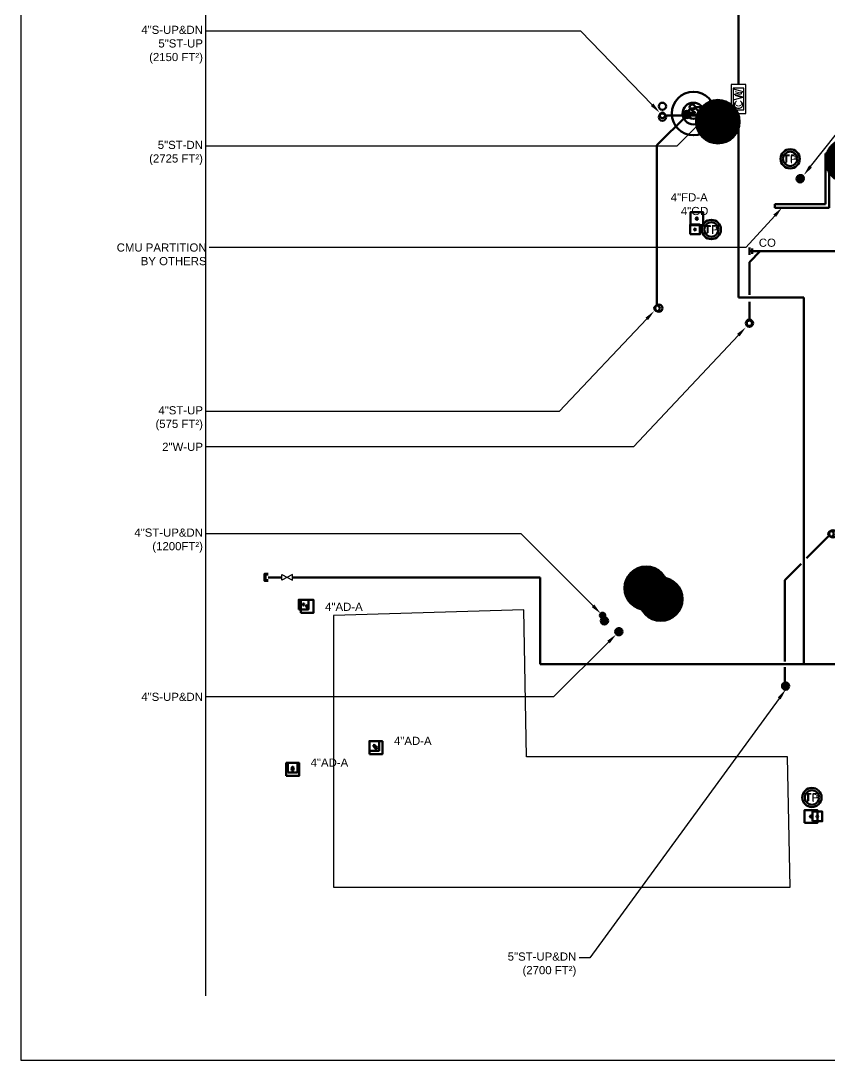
# Model space of a CAD drawing. Extents: x -3956 to 1666, y -2601 to 1886.
# Drawn here: x -3700 to -2808, y -2601 to -1454 of the extents above; entities that cross this region are included whole.
import ezdxf
from ezdxf.enums import TextEntityAlignment as Align

# ---------------------------------------------------------------- set-up
doc = ezdxf.new("R2010")
doc.units = 0
doc.header["$LTSCALE"] = 36
doc.header["$MEASUREMENT"] = 0
doc.linetypes.add('VENT', pattern=[0.3, 0.2, -0.1])
doc.layers.add('G-ANNO-TEXT', color=70, linetype='Continuous')
for name, color, linetype, lineweight in [('P-CW-N', 4, 'Continuous', 60), ('P-CW-N @ 128', 4, 'Continuous', 60), ('P-CW-N @ 96', 4, 'Continuous', 60), ('P-EQMT-N', 3, 'Continuous', 60), ('P-OFD-N', 2, 'Continuous', 60), ('P-OFD-N @ 128', 2, 'Continuous', 60), ('P-OFD-N @ 96', 2, 'Continuous', 60), ('P-SAN-N', 6, 'Continuous', 60), ('P-SAN-N @ 1 (1)', 6, 'Continuous', 60), ('P-SAN-N @ 1 (2)', 6, 'Continuous', 60), ('P-SAN-N @ 12', 6, 'Continuous', 60), ('P-SAN-N @ 128', 6, 'Continuous', 60), ('P-SAN-N @ 16', 6, 'Continuous', 60), ('P-SAN-N @ 192', 6, 'Continuous', 60), ('P-SAN-N @ 2', 6, 'Continuous', 60), ('P-SAN-N @ 24', 6, 'Continuous', 60), ('P-SAN-N @ 384', 6, 'Continuous', 60), ('P-SAN-N @ 4', 6, 'Continuous', 60), ('P-SAN-N @ 48', 6, 'Continuous', 60), ('P-SAN-N @ 64', 6, 'Continuous', 60), ('P-SAN-N @ 768', 6, 'Continuous', 60), ('P-SAN-N @ 8', 6, 'Continuous', 60), ('P-SAN-N @ 96', 6, 'Continuous', 60), ('P-SANV-N', 5, 'VENT', 60), ('P-SANV-N @ 1 (1)', 5, 'VENT', 60), ('P-SANV-N @ 1 (2)', 5, 'VENT', 60), ('P-SANV-N @ 12', 5, 'VENT', 60), ('P-SANV-N @ 128', 5, 'VENT', 60), ('P-SANV-N @ 16', 5, 'VENT', 60), ('P-SANV-N @ 192', 5, 'VENT', 60), ('P-SANV-N @ 2', 5, 'VENT', 60), ('P-SANV-N @ 24', 5, 'VENT', 60), ('P-SANV-N @ 384', 5, 'VENT', 60), ('P-SANV-N @ 4', 5, 'VENT', 60), ('P-SANV-N @ 48', 5, 'VENT', 60), ('P-SANV-N @ 64', 5, 'VENT', 60), ('P-SANV-N @ 768', 5, 'VENT', 60), ('P-SANV-N @ 8', 5, 'VENT', 60), ('P-SANV-N @ 96', 5, 'VENT', 60), ('P-STRM-N', 2, 'Continuous', 60), ('P-STRM-N @ 1 (1)', 2, 'Continuous', 60), ('P-STRM-N @ 1 (2)', 2, 'Continuous', 60), ('P-STRM-N @ 12', 2, 'Continuous', 60), ('P-STRM-N @ 128', 2, 'Continuous', 60), ('P-STRM-N @ 16', 2, 'Continuous', 60), ('P-STRM-N @ 192', 2, 'Continuous', 60), ('P-STRM-N @ 2', 2, 'Continuous', 60), ('P-STRM-N @ 24', 2, 'Continuous', 60), ('P-STRM-N @ 384', 2, 'Continuous', 60), ('P-STRM-N @ 4', 2, 'Continuous', 60), ('P-STRM-N @ 48', 2, 'Continuous', 60), ('P-STRM-N @ 64', 2, 'Continuous', 60), ('P-STRM-N @ 768', 2, 'Continuous', 60), ('P-STRM-N @ 8', 2, 'Continuous', 60), ('P-STRM-N @ 96', 2, 'Continuous', 60)]:
    doc.layers.add(name, color=color, linetype=linetype, lineweight=lineweight)
doc.styles.add('Arial', font='arial.ttf')

# ---------------------------------------------------------------- blocks, each defined once
blk = doc.blocks.new('*U17')
at = {"linetype": 'Continuous'}
blk.add_lwpolyline([(-0.0556, -0.0556), (0.0556, -0.0556), (0.0556, 0.0556), (-0.0556, 0.0556)], close=True, dxfattribs=at)
at = {"color": 7, "linetype": 'Continuous'}
blk.add_circle((0, 0), 0.01, dxfattribs=at)
blk = doc.blocks.new('*U1381')
at = {"layer": 'P-SAN-N @ 128', "xscale": 128, "yscale": 128, "zscale": 128}
blk.add_blockref('*U17', (-2828, -2332.3), dxfattribs=at)
at = {"layer": 'P-SAN-N @ 96', "xscale": 96, "yscale": 96, "zscale": 96}
blk.add_blockref('*U17', (-2821, -2332.3), dxfattribs=at)
blk = doc.blocks.new('*U1382')
at = {"layer": 'P-STRM-N @ 128', "xscale": 128, "yscale": 128, "zscale": 128}
blk.add_blockref('*U17', (-3308, -2256.3), dxfattribs=at)
at = {"layer": 'P-STRM-N @ 96', "xscale": 96, "yscale": 96, "zscale": 96}
blk.add_blockref('*U17', (-3310, -2254.3), dxfattribs=at)
blk = doc.blocks.new('*U1383')
at = {"layer": 'P-STRM-N @ 128', "xscale": 128, "yscale": 128, "zscale": 128}
blk.add_blockref('*U17', (-3400, -2280.3), dxfattribs=at)
at = {"layer": 'P-STRM-N @ 96', "xscale": 96, "yscale": 96, "zscale": 96}
blk.add_blockref('*U17', (-3400, -2278.3), dxfattribs=at)
blk = doc.blocks.new('*U21')
blk.add_circle((0, 0), 0.0312)
blk = doc.blocks.new('*U1404')
at = {"layer": 'P-STRM-N @ 128', "xscale": 128, "yscale": 128, "zscale": 128}
blk.add_blockref('*U21', (-2992, -1560.3), dxfattribs=at)
at = {"layer": 'P-STRM-N @ 96', "xscale": 96, "yscale": 96, "zscale": 96}
blk.add_blockref('*U21', (-2992, -1558.3), dxfattribs=at)
blk = doc.blocks.new('*U24')
h = blk.add_hatch()
h.set_pattern_fill('ANSI31', color=256, scale=0.025, angle=135)
edge = h.paths.add_edge_path()
edge.add_arc((0, 0), 0.0313, 0, 360)
blk.add_circle((0, 0), 0.0312)
blk = doc.blocks.new('*U1405')
at = {"layer": 'P-STRM-N @ 128', "xscale": 128, "yscale": 128, "zscale": 128}
blk.add_blockref('*U24', (-2940, -1560.3), dxfattribs=at)
at = {"layer": 'P-STRM-N @ 96', "xscale": 96, "yscale": 96, "zscale": 96}
blk.add_blockref('*U24', (-2941, -1558.3), dxfattribs=at)
blk = doc.blocks.new('*U1408')
at = {"layer": 'P-SAN-N @ 128', "xscale": 128, "yscale": 128, "zscale": 128}
blk.add_blockref('*U17', (-2954, -1672.3), dxfattribs=at)
at = {"layer": 'P-SAN-N @ 96', "xscale": 96, "yscale": 96, "zscale": 96}
blk.add_blockref('*U17', (-2956, -1684.3), dxfattribs=at)
blk = doc.blocks.new('*U1421')
at = {"layer": 'P-SAN-N @ 128', "xscale": 128, "yscale": 128, "zscale": 128}
blk.add_blockref('*U24', (-2840, -1628.3), dxfattribs=at)
at = {"layer": 'P-SAN-N @ 96', "xscale": 96, "yscale": 96, "zscale": 96}
blk.add_blockref('*U24', (-2839, -1627.3), dxfattribs=at)
blk = doc.blocks.new('*U26')
at = {"linetype": 'Continuous'}
blk.add_circle((0, 0), 0.0829, dxfattribs=at)
at = {"layer": 'G-ANNO-TEXT', "linetype": 'Continuous', "style": 'Arial'}
blk.add_text('TP', height=0.07812, dxfattribs=at).set_placement((0, 0), align=Align.MIDDLE)
blk = doc.blocks.new('*U1426')
at = {"layer": 'P-SAN-N @ 128', "xscale": 128, "yscale": 128, "zscale": 128}
blk.add_blockref('*U26', (-2938, -1684.3), dxfattribs=at)
at = {"layer": 'P-SAN-N @ 96', "xscale": 96, "yscale": 96, "zscale": 96}
blk.add_blockref('*U26', (-2938, -1684.3), dxfattribs=at)
blk = doc.blocks.new('*U1436')
at = {"layer": 'P-SAN-N @ 128', "xscale": 128, "yscale": 128, "zscale": 128}
blk.add_blockref('*U26', (-2827, -2311.3), dxfattribs=at)
at = {"layer": 'P-SAN-N @ 96', "xscale": 96, "yscale": 96, "zscale": 96}
blk.add_blockref('*U26', (-2827, -2311.3), dxfattribs=at)
blk = doc.blocks.new('*U1447')
at = {"layer": 'P-SAN-N @ 128', "xscale": 128, "yscale": 128, "zscale": 128}
blk.add_blockref('*U26', (-2851, -1606.3), dxfattribs=at)
at = {"layer": 'P-SAN-N @ 96', "xscale": 96, "yscale": 96, "zscale": 96}
blk.add_blockref('*U26', (-2851, -1606.3), dxfattribs=at)
blk = doc.blocks.new('*U1458')
at = {"layer": 'P-STRM-N @ 128', "xscale": 128, "yscale": 128, "zscale": 128}
blk.add_blockref('*U17', (-3384, -2100.3), dxfattribs=at)
at = {"layer": 'P-STRM-N @ 96', "xscale": 96, "yscale": 96, "zscale": 96}
blk.add_blockref('*U17', (-3388, -2098.3), dxfattribs=at)
blk = doc.blocks.new('*U29')
blk.add_lwpolyline([(0, -0.03125), (0.03125, -0.03125), (0.03125, 0.03125), (0, 0.03125)])
blk = doc.blocks.new('*U1460')
at = {"layer": 'P-CW-N @ 128', "xscale": 128, "yscale": 128, "zscale": 128, "rotation": 180}
blk.add_blockref('*U29', (-3427, -2068.3), dxfattribs=at)
at = {"layer": 'P-CW-N @ 96', "xscale": 96, "yscale": 96, "zscale": 96, "rotation": 180}
blk.add_blockref('*U29', (-3427, -2068.3), dxfattribs=at)
blk = doc.blocks.new('*U35')
at = {"layer": 'DEFPOINTS'}
blk.add_lwpolyline([(-0.125, -0.0625), (0.125, -0.0625), (0.125, 0.0625), (-0.125, 0.0625)], close=True, dxfattribs=at)
at = {"style": 'Arial'}
blk.add_text('CW', height=0.07812, dxfattribs=at).set_placement((0, 0), align=Align.MIDDLE)
blk = doc.blocks.new('*U1464')
at = {"layer": 'P-CW-N @ 128', "xscale": 128, "yscale": 128, "zscale": 128, "rotation": 90}
blk.add_blockref('*U35', (-2908, -1540.3), dxfattribs=at)
at = {"layer": 'P-CW-N @ 96', "xscale": 96, "yscale": 96, "zscale": 96, "rotation": 90}
blk.add_blockref('*U35', (-2908, -1540.3), dxfattribs=at)
blk = doc.blocks.new('*U1484')
at = {"layer": 'P-OFD-N @ 128', "xscale": 128, "yscale": 128, "zscale": 128}
blk.add_blockref('*U21', (-2804, -2020.3), dxfattribs=at)
at = {"layer": 'P-OFD-N @ 96', "xscale": 96, "yscale": 96, "zscale": 96}
blk.add_blockref('*U21', (-2806, -2020.3), dxfattribs=at)
blk = doc.blocks.new('*U7')
blk.add_circle((0, 0), 0.0312)
blk = doc.blocks.new('*U1486')
at = {"layer": 'P-STRM-N @ 128', "xscale": 128, "yscale": 128, "zscale": 128}
blk.add_blockref('*U7', (-2996, -1771.2), dxfattribs=at)
at = {"layer": 'P-STRM-N @ 96', "xscale": 96, "yscale": 96, "zscale": 96}
blk.add_blockref('*U7', (-2998, -1771.3), dxfattribs=at)
blk = doc.blocks.new('*U25')
h = blk.add_hatch()
h.set_pattern_fill('ANSI31', color=256, scale=0.025, angle=135)
edge = h.paths.add_edge_path()
edge.add_arc((0, 0), 0.0313, 0, 360)
blk.add_circle((0, 0), 0.0312)
blk = doc.blocks.new('*U1487')
at = {"layer": 'P-STRM-N @ 1 (1)'}
blk.add_blockref('*U25', (-3009.8, -2080.3), dxfattribs=at)
at = {"layer": 'P-STRM-N @ 1 (2)'}
blk.add_blockref('*U25', (-3009.8, -2080.3), dxfattribs=at)
at = {"layer": 'P-STRM-N @ 12', "xscale": 12, "yscale": 12, "zscale": 12}
blk.add_blockref('*U25', (-3009.8, -2080.3), dxfattribs=at)
at = {"layer": 'P-STRM-N @ 128', "xscale": 128, "yscale": 128, "zscale": 128}
blk.add_blockref('*U25', (-3056, -2116.3), dxfattribs=at)
at = {"layer": 'P-STRM-N @ 16', "xscale": 16, "yscale": 16, "zscale": 16}
blk.add_blockref('*U25', (-3009.8, -2080.3), dxfattribs=at)
at = {"layer": 'P-STRM-N @ 192', "xscale": 192, "yscale": 192, "zscale": 192}
blk.add_blockref('*U25', (-3009.8, -2080.3), dxfattribs=at)
at = {"layer": 'P-STRM-N @ 2', "xscale": 2, "yscale": 2, "zscale": 2}
blk.add_blockref('*U25', (-3009.8, -2080.3), dxfattribs=at)
at = {"layer": 'P-STRM-N @ 24', "xscale": 24, "yscale": 24, "zscale": 24}
blk.add_blockref('*U25', (-3009.8, -2080.3), dxfattribs=at)
at = {"layer": 'P-STRM-N @ 384', "xscale": 384, "yscale": 384, "zscale": 384}
blk.add_blockref('*U25', (-3009.8, -2080.3), dxfattribs=at)
at = {"layer": 'P-STRM-N @ 4', "xscale": 4, "yscale": 4, "zscale": 4}
blk.add_blockref('*U25', (-3009.8, -2080.3), dxfattribs=at)
at = {"layer": 'P-STRM-N @ 48', "xscale": 48, "yscale": 48, "zscale": 48}
blk.add_blockref('*U25', (-3009.8, -2080.3), dxfattribs=at)
at = {"layer": 'P-STRM-N @ 64', "xscale": 64, "yscale": 64, "zscale": 64}
blk.add_blockref('*U25', (-3009.8, -2080.3), dxfattribs=at)
at = {"layer": 'P-STRM-N @ 768', "xscale": 768, "yscale": 768, "zscale": 768}
blk.add_blockref('*U25', (-3009.8, -2080.3), dxfattribs=at)
at = {"layer": 'P-STRM-N @ 8', "xscale": 8, "yscale": 8, "zscale": 8}
blk.add_blockref('*U25', (-3009.8, -2080.3), dxfattribs=at)
at = {"layer": 'P-STRM-N @ 96', "xscale": 96, "yscale": 96, "zscale": 96}
blk.add_blockref('*U25', (-3058, -2110.3), dxfattribs=at)
blk = doc.blocks.new('*U1491')
at = {"layer": 'P-OFD-N @ 128', "xscale": 128, "yscale": 128, "zscale": 128}
blk.add_blockref('*U24', (-2856, -2188.3), dxfattribs=at)
at = {"layer": 'P-OFD-N @ 96', "xscale": 96, "yscale": 96, "zscale": 96}
blk.add_blockref('*U24', (-2857, -2188.3), dxfattribs=at)
blk = doc.blocks.new('*U1493')
at = {"layer": 'P-SAN-N @ 1 (1)'}
blk.add_blockref('*U25', (-2993.8, -2092.3), dxfattribs=at)
at = {"layer": 'P-SAN-N @ 1 (2)'}
blk.add_blockref('*U25', (-2993.8, -2092.3), dxfattribs=at)
at = {"layer": 'P-SAN-N @ 12', "xscale": 12, "yscale": 12, "zscale": 12}
blk.add_blockref('*U25', (-2993.8, -2092.3), dxfattribs=at)
at = {"layer": 'P-SAN-N @ 128', "xscale": 128, "yscale": 128, "zscale": 128}
blk.add_blockref('*U25', (-3040, -2128.3), dxfattribs=at)
at = {"layer": 'P-SAN-N @ 16', "xscale": 16, "yscale": 16, "zscale": 16}
blk.add_blockref('*U25', (-2993.8, -2092.3), dxfattribs=at)
at = {"layer": 'P-SAN-N @ 192', "xscale": 192, "yscale": 192, "zscale": 192}
blk.add_blockref('*U25', (-2993.8, -2092.3), dxfattribs=at)
at = {"layer": 'P-SAN-N @ 2', "xscale": 2, "yscale": 2, "zscale": 2}
blk.add_blockref('*U25', (-2993.8, -2092.3), dxfattribs=at)
at = {"layer": 'P-SAN-N @ 24', "xscale": 24, "yscale": 24, "zscale": 24}
blk.add_blockref('*U25', (-2993.8, -2092.3), dxfattribs=at)
at = {"layer": 'P-SAN-N @ 384', "xscale": 384, "yscale": 384, "zscale": 384}
blk.add_blockref('*U25', (-2993.8, -2092.3), dxfattribs=at)
at = {"layer": 'P-SAN-N @ 4', "xscale": 4, "yscale": 4, "zscale": 4}
blk.add_blockref('*U25', (-2993.8, -2092.3), dxfattribs=at)
at = {"layer": 'P-SAN-N @ 48', "xscale": 48, "yscale": 48, "zscale": 48}
blk.add_blockref('*U25', (-2993.8, -2092.3), dxfattribs=at)
at = {"layer": 'P-SAN-N @ 64', "xscale": 64, "yscale": 64, "zscale": 64}
blk.add_blockref('*U25', (-2993.8, -2092.3), dxfattribs=at)
at = {"layer": 'P-SAN-N @ 768', "xscale": 768, "yscale": 768, "zscale": 768}
blk.add_blockref('*U25', (-2993.8, -2092.3), dxfattribs=at)
at = {"layer": 'P-SAN-N @ 8', "xscale": 8, "yscale": 8, "zscale": 8}
blk.add_blockref('*U25', (-2993.8, -2092.3), dxfattribs=at)
at = {"layer": 'P-SAN-N @ 96', "xscale": 96, "yscale": 96, "zscale": 96}
blk.add_blockref('*U25', (-3040, -2128.3), dxfattribs=at)
blk = doc.blocks.new('*U1495')
at = {"layer": 'P-SAN-N @ 128', "xscale": 128, "yscale": 128, "zscale": 128}
blk.add_blockref('*U7', (-2896, -1787.8), dxfattribs=at)
at = {"layer": 'P-SAN-N @ 96', "xscale": 96, "yscale": 96, "zscale": 96}
blk.add_blockref('*U7', (-2896, -1787.8), dxfattribs=at)
blk = doc.blocks.new('Pipe-Plan')
for p, q in [((-0.09375, -0.03125), (-0.09375, 0.03125)), ((-0.09375, 0), (0, 0))]:
    blk.add_line(p, q)
blk = doc.blocks.new('*U1496')
at = {"layer": 'P-SAN-N @ 128', "xscale": 128, "yscale": 128, "zscale": 128}
blk.add_blockref('Pipe-Plan', (-2884, -1708.3), dxfattribs=at)
at = {"layer": 'P-SAN-N @ 96', "xscale": 96, "yscale": 96, "zscale": 96}
blk.add_blockref('Pipe-Plan', (-2884, -1708.3), dxfattribs=at)
blk = doc.blocks.new('*U1516')
at = {"layer": 'P-SANV-N @ 1 (1)'}
blk.add_blockref('*U25', (-2788, -1608.3), dxfattribs=at)
at = {"layer": 'P-SANV-N @ 1 (2)'}
blk.add_blockref('*U25', (-2788, -1608.3), dxfattribs=at)
at = {"layer": 'P-SANV-N @ 12', "xscale": 12, "yscale": 12, "zscale": 12}
blk.add_blockref('*U25', (-2788, -1608.3), dxfattribs=at)
at = {"layer": 'P-SANV-N @ 128', "xscale": 128, "yscale": 128, "zscale": 128}
blk.add_blockref('*U25', (-2788, -1608.3), dxfattribs=at)
at = {"layer": 'P-SANV-N @ 16', "xscale": 16, "yscale": 16, "zscale": 16}
blk.add_blockref('*U25', (-2788, -1608.3), dxfattribs=at)
at = {"layer": 'P-SANV-N @ 192', "xscale": 192, "yscale": 192, "zscale": 192}
blk.add_blockref('*U25', (-2788, -1608.3), dxfattribs=at)
at = {"layer": 'P-SANV-N @ 2', "xscale": 2, "yscale": 2, "zscale": 2}
blk.add_blockref('*U25', (-2788, -1608.3), dxfattribs=at)
at = {"layer": 'P-SANV-N @ 24', "xscale": 24, "yscale": 24, "zscale": 24}
blk.add_blockref('*U25', (-2788, -1608.3), dxfattribs=at)
at = {"layer": 'P-SANV-N @ 384', "xscale": 384, "yscale": 384, "zscale": 384}
blk.add_blockref('*U25', (-2788, -1608.3), dxfattribs=at)
at = {"layer": 'P-SANV-N @ 4', "xscale": 4, "yscale": 4, "zscale": 4}
blk.add_blockref('*U25', (-2788, -1608.3), dxfattribs=at)
at = {"layer": 'P-SANV-N @ 48', "xscale": 48, "yscale": 48, "zscale": 48}
blk.add_blockref('*U25', (-2788, -1608.3), dxfattribs=at)
at = {"layer": 'P-SANV-N @ 64', "xscale": 64, "yscale": 64, "zscale": 64}
blk.add_blockref('*U25', (-2788, -1608.3), dxfattribs=at)
at = {"layer": 'P-SANV-N @ 768', "xscale": 768, "yscale": 768, "zscale": 768}
blk.add_blockref('*U25', (-2788, -1608.3), dxfattribs=at)
at = {"layer": 'P-SANV-N @ 8', "xscale": 8, "yscale": 8, "zscale": 8}
blk.add_blockref('*U25', (-2788, -1608.3), dxfattribs=at)
at = {"layer": 'P-SANV-N @ 96', "xscale": 96, "yscale": 96, "zscale": 96}
blk.add_blockref('*U25', (-2788, -1609.3), dxfattribs=at)
blk = doc.blocks.new('*U1535')
at = {"layer": 'P-SAN-N @ 1 (1)', "rotation": 180}
blk.add_blockref('*U7', (-2957.8, -1556.3), dxfattribs=at)
at = {"layer": 'P-SAN-N @ 1 (2)', "rotation": 180}
blk.add_blockref('*U7', (-2957.8, -1556.3), dxfattribs=at)
at = {"layer": 'P-SAN-N @ 12', "xscale": 12, "yscale": 12, "zscale": 12, "rotation": 180}
blk.add_blockref('*U7', (-2957.8, -1556.3), dxfattribs=at)
at = {"layer": 'P-SAN-N @ 128', "xscale": 128, "yscale": 128, "zscale": 128, "rotation": 180}
blk.add_blockref('*U7', (-2992, -1548.3), dxfattribs=at)
at = {"layer": 'P-SAN-N @ 16', "xscale": 16, "yscale": 16, "zscale": 16, "rotation": 180}
blk.add_blockref('*U7', (-2957.8, -1556.3), dxfattribs=at)
at = {"layer": 'P-SAN-N @ 192', "xscale": 192, "yscale": 192, "zscale": 192, "rotation": 180}
blk.add_blockref('*U7', (-2957.8, -1556.3), dxfattribs=at)
at = {"layer": 'P-SAN-N @ 2', "xscale": 2, "yscale": 2, "zscale": 2, "rotation": 180}
blk.add_blockref('*U7', (-2957.8, -1556.3), dxfattribs=at)
at = {"layer": 'P-SAN-N @ 24', "xscale": 24, "yscale": 24, "zscale": 24, "rotation": 180}
blk.add_blockref('*U7', (-2957.8, -1556.3), dxfattribs=at)
at = {"layer": 'P-SAN-N @ 384', "xscale": 384, "yscale": 384, "zscale": 384, "rotation": 180}
blk.add_blockref('*U7', (-2957.8, -1556.3), dxfattribs=at)
at = {"layer": 'P-SAN-N @ 4', "xscale": 4, "yscale": 4, "zscale": 4, "rotation": 180}
blk.add_blockref('*U7', (-2957.8, -1556.3), dxfattribs=at)
at = {"layer": 'P-SAN-N @ 48', "xscale": 48, "yscale": 48, "zscale": 48, "rotation": 180}
blk.add_blockref('*U7', (-2957.8, -1556.3), dxfattribs=at)
at = {"layer": 'P-SAN-N @ 64', "xscale": 64, "yscale": 64, "zscale": 64, "rotation": 180}
blk.add_blockref('*U7', (-2957.8, -1556.3), dxfattribs=at)
at = {"layer": 'P-SAN-N @ 768', "xscale": 768, "yscale": 768, "zscale": 768, "rotation": 180}
blk.add_blockref('*U7', (-2957.8, -1556.3), dxfattribs=at)
at = {"layer": 'P-SAN-N @ 8', "xscale": 8, "yscale": 8, "zscale": 8, "rotation": 180}
blk.add_blockref('*U7', (-2957.8, -1556.3), dxfattribs=at)
at = {"layer": 'P-SAN-N @ 96', "xscale": 96, "yscale": 96, "zscale": 96, "rotation": 180}
blk.add_blockref('*U7', (-2959, -1549.3), dxfattribs=at)
blk = doc.blocks.new('*U1541')
at = {"layer": 'P-SAN-N @ 1 (1)', "rotation": 180}
blk.add_blockref('*U25', (-2930.8, -1565.3), dxfattribs=at)
at = {"layer": 'P-SAN-N @ 1 (2)', "rotation": 180}
blk.add_blockref('*U25', (-2930.8, -1565.3), dxfattribs=at)
at = {"layer": 'P-SAN-N @ 12', "xscale": 12, "yscale": 12, "zscale": 12, "rotation": 180}
blk.add_blockref('*U25', (-2930.8, -1565.3), dxfattribs=at)
at = {"layer": 'P-SAN-N @ 128', "xscale": 128, "yscale": 128, "zscale": 128, "rotation": 180}
blk.add_blockref('*U25', (-2965, -1557.3), dxfattribs=at)
at = {"layer": 'P-SAN-N @ 16', "xscale": 16, "yscale": 16, "zscale": 16, "rotation": 180}
blk.add_blockref('*U25', (-2930.8, -1565.3), dxfattribs=at)
at = {"layer": 'P-SAN-N @ 192', "xscale": 192, "yscale": 192, "zscale": 192, "rotation": 180}
blk.add_blockref('*U25', (-2930.8, -1565.3), dxfattribs=at)
at = {"layer": 'P-SAN-N @ 2', "xscale": 2, "yscale": 2, "zscale": 2, "rotation": 180}
blk.add_blockref('*U25', (-2930.8, -1565.3), dxfattribs=at)
at = {"layer": 'P-SAN-N @ 24', "xscale": 24, "yscale": 24, "zscale": 24, "rotation": 180}
blk.add_blockref('*U25', (-2930.8, -1565.3), dxfattribs=at)
at = {"layer": 'P-SAN-N @ 384', "xscale": 384, "yscale": 384, "zscale": 384, "rotation": 180}
blk.add_blockref('*U25', (-2930.8, -1565.3), dxfattribs=at)
at = {"layer": 'P-SAN-N @ 4', "xscale": 4, "yscale": 4, "zscale": 4, "rotation": 180}
blk.add_blockref('*U25', (-2930.8, -1565.3), dxfattribs=at)
at = {"layer": 'P-SAN-N @ 48', "xscale": 48, "yscale": 48, "zscale": 48, "rotation": 180}
blk.add_blockref('*U25', (-2930.8, -1565.3), dxfattribs=at)
at = {"layer": 'P-SAN-N @ 64', "xscale": 64, "yscale": 64, "zscale": 64, "rotation": 180}
blk.add_blockref('*U25', (-2930.8, -1565.3), dxfattribs=at)
at = {"layer": 'P-SAN-N @ 768', "xscale": 768, "yscale": 768, "zscale": 768, "rotation": 180}
blk.add_blockref('*U25', (-2930.8, -1565.3), dxfattribs=at)
at = {"layer": 'P-SAN-N @ 8', "xscale": 8, "yscale": 8, "zscale": 8, "rotation": 180}
blk.add_blockref('*U25', (-2930.8, -1565.3), dxfattribs=at)
at = {"layer": 'P-SAN-N @ 96', "xscale": 96, "yscale": 96, "zscale": 96, "rotation": 180}
blk.add_blockref('*U25', (-2932, -1558.3), dxfattribs=at)

msp = doc.modelspace()

# ---------------------------------------------------------------- linework, layer by layer
at = {"linetype": 'Continuous'}
msp.add_lwpolyline([(-3412, -2071.3), (-3412, -2065.3), (-3400, -2071.3), (-3400, -2065.3), (-3412, -2071.3)], dxfattribs=at)
at = {"layer": 'DEFPOINTS'}
for p, q in [((-3700, -369.3), (-3700, -2601.3)), ((-3496, -586.3), (-3496, -2530.3)), ((-3145, -2104.3), (-3355, -2110.3)), ((-3355, -2110.3), (-3355, -2410.3)), ((-3142, -2266.3), (-3145, -2104.3)), ((-2854, -2266.3), (-3142, -2266.3)), ((-2851, -2410.3), (-2854, -2266.3)), ((-3355, -2410.3), (-2851, -2410.3)), ((-3700, -2601.3), (-664, -2601.3))]:
    msp.add_line(p, q, dxfattribs=at)
at = {"layer": 'G-ANNO-TEXT'}
for points in [[(-3003.3, -1546.6), (-3082, -1465.3), (-3496, -1465.3)], [(-2828.5, -1614.9), (-2744, -1508.3), (-2496, -1508.3)], [(-2952.5, -1568.7), (-2976, -1592.3), (-3496, -1592.3)], [(-2868.1, -1669.1), (-2900, -1704.3), (-3492, -1704.3)], [(-3009.2, -1783), (-3106, -1885.3), (-3496, -1885.3)], [(-2908.2, -1801), (-3024, -1924.3), (-3496, -1924.3)], [(-3068.5, -2099.8), (-3148, -2020.3), (-3496, -2020.3)], [(-3051.5, -2139.7), (-3112, -2200.3), (-3496, -2200.3)], [(-2863.1, -2202), (-3072, -2488.3), (-3084, -2488.3)]]:
    msp.add_lwpolyline(points, dxfattribs=at)
for points in [[(-3001.9, -1545.2), (-2995, -1555.3), (-3004.8, -1548)], [(-2953.9, -1567.3), (-2944, -1560.3), (-2951.1, -1570.2)], [(-2827, -1616.1), (-2836, -1624.3), (-2830.1, -1613.6)], [(-2869.6, -1667.8), (-2860, -1660.3), (-2866.6, -1670.5)], [(-3010.7, -1781.6), (-3001, -1774.3), (-3007.8, -1784.3)], [(-2909.7, -1799.6), (-2900, -1792.3), (-2906.8, -1802.4)], [(-3067.1, -2098.4), (-3060, -2108.3), (-3069.9, -2101.2)], [(-3052.9, -2138.3), (-3043, -2131.3), (-3050.1, -2141.2)], [(-2864.7, -2200.8), (-2856, -2192.3), (-2861.5, -2203.1)]]:
    msp.add_solid(points, dxfattribs=at)
at = {"layer": 'P-CW-N'}
for p, q in [((-2908, -1524.3), (-2908, -1135.3)), ((-2908, -1556.3), (-2908, -1759.3)), ((-2908, -1759.3), (-2836, -1759.3)), ((-2836, -1759.3), (-2836, -2164.3)), ((-3412, -2068.3), (-3427, -2068.3)), ((-3127, -2068.3), (-3400, -2068.3)), ((-3127, -2164.3), (-3127, -2068.3)), ((-3127, -2164.3), (-1836, -2164.3))]:
    msp.add_line(p, q, dxfattribs=at)
at = {"layer": 'P-EQMT-N'}
for p, q in [((-2812, -1600.3), (-2812, -1656.3)), ((-2808, -1600.3), (-2812, -1600.3)), ((-2808, -1600.3), (-2808, -1660.3)), ((-2812, -1656.3), (-2868, -1656.3)), ((-2868, -1656.3), (-2868, -1660.3)), ((-2808, -1660.3), (-2868, -1660.3))]:
    msp.add_line(p, q, dxfattribs=at)
at = {"layer": 'P-OFD-N'}
for p, q in [((-2833, -2047.3), (-2809, -2023.3)), ((-2857, -2071.3), (-2839, -2053.3)), ((-2857, -2161.3), (-2857, -2071.3)), ((-2857, -2185.3), (-2857, -2167.3))]:
    msp.add_line(p, q, dxfattribs=at)
at = {"layer": 'P-SAN-N'}
for p, q in [((-2956, -1549.3), (-2941, -1549.3)), ((-2935, -1555.3), (-2941, -1549.3)), ((-2896, -1720.3), (-2884, -1708.3)), ((-2884, -1708.3), (-2755, -1708.3)), ((-2896, -1756.3), (-2896, -1720.3)), ((-2896, -1764.3), (-2896, -1784.3))]:
    msp.add_line(p, q, dxfattribs=at)
at = {"layer": 'P-STRM-N'}
for p, q in [((-2998, -1591.3), (-2965, -1558.3)), ((-2989, -1558.3), (-2944, -1558.3)), ((-2998, -1768.3), (-2998, -1591.3))]:
    msp.add_line(p, q, dxfattribs=at)

# ---------------------------------------------------------------- block references
at = {"layer": 'P-CW-N'}
for name in ['*U1464', '*U1460']:
    msp.add_blockref(name, (0, 0), dxfattribs=at)
at = {"layer": 'P-OFD-N'}
for name in ['*U1484', '*U1491']:
    msp.add_blockref(name, (0, 0), dxfattribs=at)
at = {"layer": 'P-SAN-N'}
for name in ['*U1535', '*U1541', '*U1447', '*U1421', '*U1408', '*U1426', '*U1496', '*U1495', '*U1493', '*U1436', '*U1381']:
    msp.add_blockref(name, (0, 0), dxfattribs=at)
at = {"layer": 'P-SANV-N'}
msp.add_blockref('*U1516', (0, 0), dxfattribs=at)
at = {"layer": 'P-STRM-N'}
for name in ['*U1404', '*U1405', '*U1486', '*U1487', '*U1458', '*U1382', '*U1383']:
    msp.add_blockref(name, (0, 0), dxfattribs=at)

# ---------------------------------------------------------------- texts
at = {"layer": 'G-ANNO-TEXT', "style": 'Arial'}
for s, p in [('4"FD-A', (-2982.8, -1653.3)), ('4"GD', (-2971.6, -1668.4)), ('CO', (-2885.6, -1703.4)), ('4"AD-A', (-3364.2, -2105.3)), ('4"AD-A', (-3288.2, -2253.3)), ('4"AD-A', (-3380.2, -2277.3))]:
    msp.add_text(s, height=9, dxfattribs=at).set_placement(p)
at = {"layer": 'G-ANNO-TEXT', "char_height": 9, "attachment_point": 3, "style": 'Arial'}
for s, insert in [('4"S-UP&DN\\P5"ST-UP\\P(2150 FT²)', (-3499, -1459.4)), ('5"ST-DN\\P(2725 FT²)', (-3499, -1586.4)), ('CMU PARTITION  \\PBY OTHERS', (-3495, -1699.7)), ('4"ST-UP\\P(575 FT²)', (-3499, -1879.4)), ('2"W-UP', (-3499, -1919.7)), ('4"ST-UP&DN\\P(1200FT²)', (-3499, -2014.4)), ('4"S-UP&DN', (-3499, -2195.7)), ('5"ST-UP&DN\\P(2700 FT²)', (-3087, -2482.4))]:
    msp.add_mtext(s, dxfattribs=dict(at, insert=insert))

doc.saveas('drawing.dxf')
